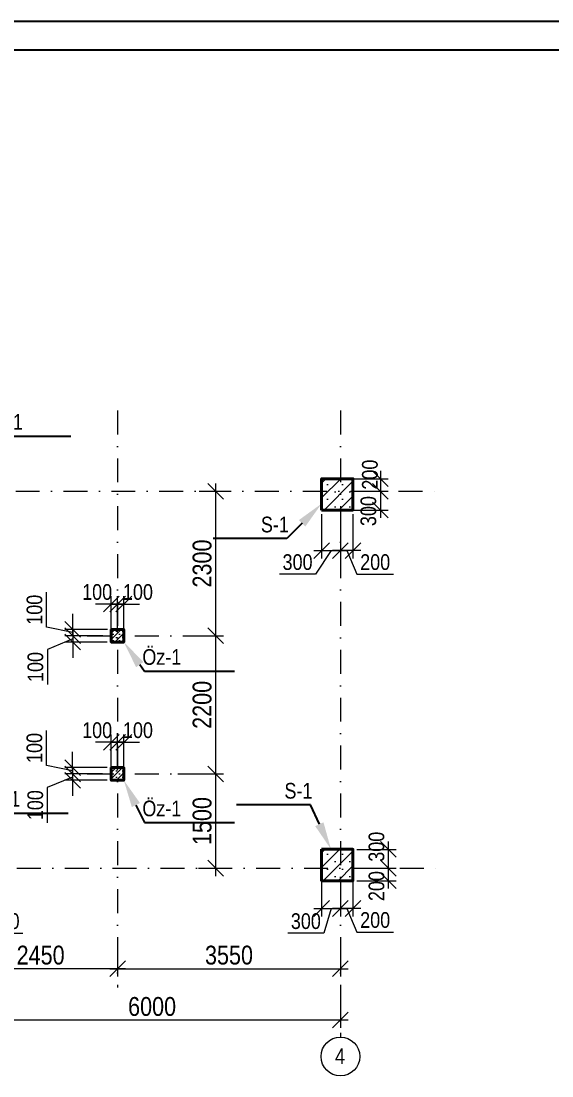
# Model space of a CAD drawing. Header units: millimetres. Extents: x -149347 to 251215, y -2929184 to -2541447.
# Drawn here: x -12898 to -4444, y -2598363 to -2581570 of the extents above; entities that cross this region are included whole.
import ezdxf
from ezdxf import colors
from ezdxf.entities.mleader import LeaderData, LeaderLine
from ezdxf.math import Vec2, Vec3

# ---------------------------------------------------------------- set-up
doc = ezdxf.new("R2010")
doc.units = ezdxf.units.MM
doc.linetypes.add('DASHDOTX2', pattern=[50.8, 25.4, -12.7, 0, -12.7])
doc.layers.add('Калонлар', color=2, linetype='Continuous', lineweight=40)
doc.layers.add('стены', color=33, linetype='Continuous', lineweight=40)
doc.styles.add('style1', font='A3TI(LA).TTF', dxfattribs={"height": 400})
doc.styles.add('style6', font='ARIALN.TTF', dxfattribs={"height": 300})
doc.dimstyles.new('DIM_100', dxfattribs={"dimscale": 100, "dimtxt": 250, "dimasz": 2.5, "dimexe": 1.25, "dimexo": 0.625, "dimtad": 1, "dimdec": 0, "dimtxsty": 'style1', "dimblk": 'OBLIQUE', "dimcen": 2.5, "dimdle": 1.25, "dimclrd": 251, "dimclre": 251, "dimaunit": 1, "dimadec": 3, "dimazin": 0, "dimtfac": 1, "dimtdec": 0, "dimtmove": 1, "dimatfit": 3, "dimfxl": 1.25, "dimlwd": 5, "dimlwe": 5, "dimarcsym": 0})
pattern_1 = [(45, (-628963.854, 2154.675), (-50.5139407, 50.5139407), []), (45, (-628913.34, 2154.675), (-50.5139407, 50.5139407), [0, -71.4375])]

# ---------------------------------------------------------------- blocks, each defined once
blk = doc.blocks.new('mekteb')
at = {"color": 0, "lineweight": 25}
blk.add_line((99643, -1821466), (139843, -1821466), dxfattribs=at)
at = {"color": 0, "lineweight": 25, "ltscale": 15}
blk.add_line((139343, -1821966), (101643, -1821966), dxfattribs=at)
blk = doc.blocks.new('_Oblique')
at = {"color": 0, "linetype": 'ByBlock', "lineweight": -2}
blk.add_line((-0.5, -0.5), (0.5, 0.5), dxfattribs=at)
blk = doc.blocks.new('*D295')
at = {"color": 251, "lineweight": 5, "ltscale": 50, "transparency": 16777216}
for p, q in [((-13812, -2597008), (-13812, -2597600)), ((-7812, -2596927), (-7812, -2597600))]:
    blk.add_line(p, q, dxfattribs=at)
at = {"color": 251, "linetype": 'ByBlock', "lineweight": 5, "ltscale": 50, "transparency": 16777216}
blk.add_line((-7687, -2597475), (-13937, -2597475), dxfattribs=at)
at = {"layer": 'Defpoints', "color": 0, "lineweight": 15, "ltscale": 50, "transparency": 16777216}
for p in [(-13812, -2596946), (-7812, -2596865), (-13812, -2597475)]:
    blk.add_point(p, dxfattribs=at)
at = {"color": 251, "lineweight": 5, "ltscale": 50, "transparency": 16777216, "xscale": 250, "yscale": 250, "zscale": 250, "rotation": 180}
blk.add_blockref('_Oblique', (-13812, -2597475), dxfattribs=at)
at = {"color": 251, "lineweight": 5, "ltscale": 50, "transparency": 16777216, "xscale": 250, "yscale": 250, "zscale": 250}
blk.add_blockref('_Oblique', (-7812, -2597475), dxfattribs=at)
at = {"color": 0, "lineweight": 15, "ltscale": 50, "transparency": 16777216, "insert": (-10812, -2597260), "char_height": 300, "attachment_point": 5, "style": 'style6'}
blk.add_mtext('6000', dxfattribs=at)
blk = doc.blocks.new('*D296')
at = {"color": 251, "linetype": 'ByBlock', "lineweight": 5, "ltscale": 50, "transparency": 16777216}
blk.add_line((-7047, -2595381), (-7047, -2594931), dxfattribs=at)
at = {"color": 251, "lineweight": 5, "ltscale": 50, "transparency": 16777216}
for p, q in [((-7401, -2595056), (-6922, -2595056)), ((-7550, -2595256), (-6922, -2595256))]:
    blk.add_line(p, q, dxfattribs=at)
at = {"layer": 'Defpoints', "color": 0, "lineweight": 15, "ltscale": 50, "transparency": 16777216}
for p in [(-7464, -2595056), (-7047, -2595056), (-7612, -2595256)]:
    blk.add_point(p, dxfattribs=at)
at = {"color": 251, "lineweight": 5, "ltscale": 50, "transparency": 16777216, "xscale": 250, "yscale": 250, "zscale": 250}
for p, rotation in [((-7047, -2595056), 90), ((-7047, -2595256), 270)]:
    blk.add_blockref('_Oblique', p, dxfattribs=dict(at, rotation=rotation))
at = {"color": 0, "lineweight": 15, "ltscale": 50, "transparency": 16777216, "insert": (-7237, -2595341), "char_height": 300, "attachment_point": 5, "rotation": 90, "style": 'style6'}
blk.add_mtext('{\\H0.83333x;200}', dxfattribs=at)
blk = doc.blocks.new('*D297')
at = {"color": 251, "linetype": 'ByBlock', "lineweight": 5, "ltscale": 50, "transparency": 16777216}
blk.add_line((-7047, -2595181), (-7047, -2594632), dxfattribs=at)
at = {"color": 251, "lineweight": 5, "ltscale": 50, "transparency": 16777216}
for p, q in [((-7550, -2594757), (-6922, -2594757)), ((-7486, -2595056), (-6922, -2595056))]:
    blk.add_line(p, q, dxfattribs=at)
at = {"layer": 'Defpoints', "color": 0, "lineweight": 15, "ltscale": 50, "transparency": 16777216}
for p in [(-7612, -2594757), (-7047, -2594757), (-7549, -2595056)]:
    blk.add_point(p, dxfattribs=at)
at = {"color": 251, "lineweight": 5, "ltscale": 50, "transparency": 16777216, "xscale": 250, "yscale": 250, "zscale": 250}
for p, rotation in [((-7047, -2594757), 90), ((-7047, -2595056), 270)]:
    blk.add_blockref('_Oblique', p, dxfattribs=dict(at, rotation=rotation))
at = {"color": 0, "lineweight": 15, "ltscale": 50, "transparency": 16777216, "insert": (-7237, -2594715), "char_height": 300, "attachment_point": 5, "rotation": 90, "style": 'style6'}
blk.add_mtext('{\\H0.83333x;300}', dxfattribs=at)
blk = doc.blocks.new('*D300')
at = {"color": 251, "linetype": 'ByBlock', "lineweight": 5, "ltscale": 50, "transparency": 16777216}
blk.add_line((-7176, -2588731), (-7176, -2589181), dxfattribs=at)
at = {"color": 251, "lineweight": 5, "ltscale": 50, "transparency": 16777216}
for p, q in [((-7730, -2588856), (-7051, -2588856)), ((-7654, -2589056), (-7051, -2589056))]:
    blk.add_line(p, q, dxfattribs=at)
at = {"layer": 'Defpoints', "color": 0, "lineweight": 15, "ltscale": 50, "transparency": 16777216}
for p in [(-7792, -2588856), (-7717, -2589056), (-7176, -2589056)]:
    blk.add_point(p, dxfattribs=at)
at = {"color": 251, "lineweight": 5, "ltscale": 50, "transparency": 16777216, "xscale": 250, "yscale": 250, "zscale": 250}
for p, rotation in [((-7176, -2588856), 90), ((-7176, -2589056), 270)]:
    blk.add_blockref('_Oblique', p, dxfattribs=dict(at, rotation=rotation))
at = {"color": 0, "lineweight": 15, "ltscale": 50, "transparency": 16777216, "insert": (-7342, -2588791), "char_height": 300, "attachment_point": 5, "rotation": 90, "style": 'style6'}
blk.add_mtext('{\\H0.83333x;200}', dxfattribs=at)
blk = doc.blocks.new('*D301')
at = {"color": 251, "linetype": 'ByBlock', "lineweight": 5, "ltscale": 50, "transparency": 16777216}
blk.add_line((-7176, -2588931), (-7176, -2589480), dxfattribs=at)
at = {"color": 251, "lineweight": 5, "ltscale": 50, "transparency": 16777216}
for p, q in [((-7652, -2589056), (-7051, -2589056)), ((-7680, -2589355), (-7051, -2589355))]:
    blk.add_line(p, q, dxfattribs=at)
at = {"layer": 'Defpoints', "color": 0, "lineweight": 15, "ltscale": 50, "transparency": 16777216}
for p in [(-7714, -2589056), (-7742, -2589355), (-7176, -2589355)]:
    blk.add_point(p, dxfattribs=at)
at = {"color": 251, "lineweight": 5, "ltscale": 50, "transparency": 16777216, "xscale": 250, "yscale": 250, "zscale": 250}
for p, rotation in [((-7176, -2589056), 90), ((-7176, -2589355), 270)]:
    blk.add_blockref('_Oblique', p, dxfattribs=dict(at, rotation=rotation))
at = {"color": 0, "lineweight": 15, "ltscale": 50, "transparency": 16777216, "insert": (-7366, -2589371), "char_height": 300, "attachment_point": 5, "rotation": 90, "style": 'style6'}
blk.add_mtext('{\\H0.83333x;300}', dxfattribs=at)
blk = doc.blocks.new('*D302')
at = {"color": 251, "lineweight": 5, "ltscale": 50, "transparency": 16777216}
for p, q in [((-7612, -2589418), (-7612, -2590125)), ((-7812, -2589554), (-7812, -2590125))]:
    blk.add_line(p, q, dxfattribs=at)
at = {"color": 251, "linetype": 'ByBlock', "lineweight": 5, "ltscale": 50, "transparency": 16777216}
for p, q in [((-7487, -2590000), (-7937, -2590000)), ((-7712, -2590000), (-7550, -2590375)), ((-7550, -2590375), (-6969, -2590375))]:
    blk.add_line(p, q, dxfattribs=at)
at = {"layer": 'Defpoints', "color": 0, "lineweight": 15, "ltscale": 50, "transparency": 16777216}
for p in [(-7612, -2589355), (-7812, -2589492), (-7812, -2590000)]:
    blk.add_point(p, dxfattribs=at)
at = {"color": 251, "lineweight": 5, "ltscale": 50, "transparency": 16777216, "xscale": 250, "yscale": 250, "zscale": 250, "rotation": 180}
blk.add_blockref('_Oblique', (-7812, -2590000), dxfattribs=at)
at = {"color": 251, "lineweight": 5, "ltscale": 50, "transparency": 16777216, "xscale": 250, "yscale": 250, "zscale": 250}
blk.add_blockref('_Oblique', (-7612, -2590000), dxfattribs=at)
at = {"color": 0, "lineweight": 15, "ltscale": 50, "transparency": 16777216, "insert": (-7259, -2590185), "char_height": 300, "attachment_point": 5, "style": 'style6'}
blk.add_mtext('{\\H0.83333x;200}', dxfattribs=at)
blk = doc.blocks.new('*D304')
at = {"color": 251, "lineweight": 5, "ltscale": 50, "transparency": 16777216}
for p, q in [((-8112, -2589418), (-8112, -2590125)), ((-7812, -2589554), (-7812, -2590125))]:
    blk.add_line(p, q, dxfattribs=at)
at = {"color": 251, "linetype": 'ByBlock', "lineweight": 5, "ltscale": 50, "transparency": 16777216}
for p, q in [((-8237, -2590000), (-7687, -2590000)), ((-7962, -2590000), (-8207, -2590375)), ((-8207, -2590375), (-8784, -2590375))]:
    blk.add_line(p, q, dxfattribs=at)
at = {"layer": 'Defpoints', "color": 0, "lineweight": 15, "ltscale": 50, "transparency": 16777216}
for p in [(-8112, -2589355), (-7812, -2589492), (-7812, -2590000)]:
    blk.add_point(p, dxfattribs=at)
at = {"color": 251, "lineweight": 5, "ltscale": 50, "transparency": 16777216, "xscale": 250, "yscale": 250, "zscale": 250, "rotation": 180}
blk.add_blockref('_Oblique', (-8112, -2590000), dxfattribs=at)
at = {"color": 251, "lineweight": 5, "ltscale": 50, "transparency": 16777216, "xscale": 250, "yscale": 250, "zscale": 250}
blk.add_blockref('_Oblique', (-7812, -2590000), dxfattribs=at)
at = {"color": 0, "lineweight": 15, "ltscale": 50, "transparency": 16777216, "insert": (-8495, -2590185), "char_height": 300, "attachment_point": 5, "style": 'style6'}
blk.add_mtext('{\\H0.83333x;300}', dxfattribs=at)
blk = doc.blocks.new('*D309')
at = {"color": 251, "lineweight": 5, "ltscale": 50, "transparency": 16777216}
for p, q in [((-7612, -2595116), (-7612, -2595823)), ((-7812, -2595252), (-7812, -2595823))]:
    blk.add_line(p, q, dxfattribs=at)
at = {"color": 251, "linetype": 'ByBlock', "lineweight": 5, "ltscale": 50, "transparency": 16777216}
for p, q in [((-7487, -2595698), (-7937, -2595698)), ((-7712, -2595698), (-7550, -2596073)), ((-7550, -2596073), (-6969, -2596073))]:
    blk.add_line(p, q, dxfattribs=at)
at = {"layer": 'Defpoints', "color": 0, "lineweight": 15, "ltscale": 50, "transparency": 16777216}
for p in [(-7612, -2595053), (-7812, -2595190), (-7812, -2595698)]:
    blk.add_point(p, dxfattribs=at)
at = {"color": 251, "lineweight": 5, "ltscale": 50, "transparency": 16777216, "xscale": 250, "yscale": 250, "zscale": 250, "rotation": 180}
blk.add_blockref('_Oblique', (-7812, -2595698), dxfattribs=at)
at = {"color": 251, "lineweight": 5, "ltscale": 50, "transparency": 16777216, "xscale": 250, "yscale": 250, "zscale": 250}
blk.add_blockref('_Oblique', (-7612, -2595698), dxfattribs=at)
at = {"color": 0, "lineweight": 15, "ltscale": 50, "transparency": 16777216, "insert": (-7259, -2595883), "char_height": 300, "attachment_point": 5, "style": 'style6'}
blk.add_mtext('{\\H0.83333x;200}', dxfattribs=at)
blk = doc.blocks.new('*D310')
at = {"color": 251, "lineweight": 5, "ltscale": 50, "transparency": 16777216}
for p, q in [((-8112, -2595116), (-8112, -2595823)), ((-7812, -2595252), (-7812, -2595823))]:
    blk.add_line(p, q, dxfattribs=at)
at = {"color": 251, "linetype": 'ByBlock', "lineweight": 5, "ltscale": 50, "transparency": 16777216}
for p, q in [((-8237, -2595698), (-7687, -2595698)), ((-7962, -2595698), (-8075, -2596092)), ((-8075, -2596092), (-8652, -2596092))]:
    blk.add_line(p, q, dxfattribs=at)
at = {"layer": 'Defpoints', "color": 0, "lineweight": 15, "ltscale": 50, "transparency": 16777216}
for p in [(-8112, -2595053), (-7812, -2595190), (-7812, -2595698)]:
    blk.add_point(p, dxfattribs=at)
at = {"color": 251, "lineweight": 5, "ltscale": 50, "transparency": 16777216, "xscale": 250, "yscale": 250, "zscale": 250, "rotation": 180}
blk.add_blockref('_Oblique', (-8112, -2595698), dxfattribs=at)
at = {"color": 251, "lineweight": 5, "ltscale": 50, "transparency": 16777216, "xscale": 250, "yscale": 250, "zscale": 250}
blk.add_blockref('_Oblique', (-7812, -2595698), dxfattribs=at)
at = {"color": 0, "lineweight": 15, "ltscale": 50, "transparency": 16777216, "insert": (-8363, -2595901), "char_height": 300, "attachment_point": 5, "style": 'style6'}
blk.add_mtext('{\\H0.83333x;300}', dxfattribs=at)
blk = doc.blocks.new('*D311')
at = {"color": 251, "lineweight": 5, "ltscale": 50, "transparency": 16777216}
for p, q in [((-13512, -2595096), (-13512, -2595803)), ((-13812, -2595441), (-13812, -2595803))]:
    blk.add_line(p, q, dxfattribs=at)
at = {"color": 251, "linetype": 'ByBlock', "lineweight": 5, "ltscale": 50, "transparency": 16777216}
for p, q in [((-13387, -2595678), (-13937, -2595678)), ((-13662, -2595678), (-13450, -2596092)), ((-13450, -2596092), (-12872, -2596092))]:
    blk.add_line(p, q, dxfattribs=at)
at = {"layer": 'Defpoints', "color": 0, "lineweight": 15, "ltscale": 50, "transparency": 16777216}
for p in [(-13512, -2595033), (-13812, -2595378), (-13812, -2595678)]:
    blk.add_point(p, dxfattribs=at)
at = {"color": 251, "lineweight": 5, "ltscale": 50, "transparency": 16777216, "xscale": 250, "yscale": 250, "zscale": 250, "rotation": 180}
blk.add_blockref('_Oblique', (-13812, -2595678), dxfattribs=at)
at = {"color": 251, "lineweight": 5, "ltscale": 50, "transparency": 16777216, "xscale": 250, "yscale": 250, "zscale": 250}
blk.add_blockref('_Oblique', (-13512, -2595678), dxfattribs=at)
at = {"color": 0, "lineweight": 15, "ltscale": 50, "transparency": 16777216, "insert": (-13161, -2595901), "char_height": 300, "attachment_point": 5, "style": 'style6'}
blk.add_mtext('{\\H0.83333x;300}', dxfattribs=at)
blk = doc.blocks.new('*D279')
at = {"color": 251, "linetype": 'ByBlock', "lineweight": 5, "ltscale": 50, "transparency": 16777216}
blk.add_line((-9798, -2593681), (-9798, -2591231), dxfattribs=at)
at = {"color": 251, "lineweight": 5, "ltscale": 50, "transparency": 16777216}
for p, q in [((-10060, -2591356), (-9673, -2591356)), ((-10400, -2593556), (-9673, -2593556))]:
    blk.add_line(p, q, dxfattribs=at)
at = {"layer": 'Defpoints', "color": 0, "lineweight": 15, "ltscale": 50, "transparency": 16777216}
for p in [(-10123, -2591356), (-9798, -2591356), (-10463, -2593556)]:
    blk.add_point(p, dxfattribs=at)
at = {"color": 251, "lineweight": 5, "ltscale": 50, "transparency": 16777216, "xscale": 250, "yscale": 250, "zscale": 250}
for p, rotation in [((-9798, -2591356), 90), ((-9798, -2593556), 270)]:
    blk.add_blockref('_Oblique', p, dxfattribs=dict(at, rotation=rotation))
at = {"color": 0, "lineweight": 15, "ltscale": 50, "transparency": 16777216, "insert": (-10014, -2592456), "char_height": 300, "attachment_point": 5, "rotation": 90, "style": 'style6'}
blk.add_mtext('2200', dxfattribs=at)
blk = doc.blocks.new('*D280')
at = {"color": 251, "linetype": 'ByBlock', "lineweight": 5, "ltscale": 50, "transparency": 16777216}
blk.add_line((-9798, -2595181), (-9798, -2593431), dxfattribs=at)
at = {"color": 251, "lineweight": 5, "ltscale": 50, "transparency": 16777216}
for p, q in [((-10060, -2593556), (-9673, -2593556)), ((-10070, -2595056), (-9673, -2595056))]:
    blk.add_line(p, q, dxfattribs=at)
at = {"layer": 'Defpoints', "color": 0, "lineweight": 15, "ltscale": 50, "transparency": 16777216}
for p in [(-10123, -2593556), (-9798, -2593556), (-10133, -2595056)]:
    blk.add_point(p, dxfattribs=at)
at = {"color": 251, "lineweight": 5, "ltscale": 50, "transparency": 16777216, "xscale": 250, "yscale": 250, "zscale": 250}
for p, rotation in [((-9798, -2593556), 90), ((-9798, -2595056), 270)]:
    blk.add_blockref('_Oblique', p, dxfattribs=dict(at, rotation=rotation))
at = {"color": 0, "lineweight": 15, "ltscale": 50, "transparency": 16777216, "insert": (-10014, -2594306), "char_height": 300, "attachment_point": 5, "rotation": 90, "style": 'style6'}
blk.add_mtext('1500', dxfattribs=at)
blk = doc.blocks.new('*D281')
at = {"color": 251, "linetype": 'ByBlock', "lineweight": 5, "ltscale": 50, "transparency": 16777216}
blk.add_line((-9798, -2591481), (-9798, -2588931), dxfattribs=at)
at = {"color": 251, "lineweight": 5, "ltscale": 50, "transparency": 16777216}
for p, q in [((-10060, -2589056), (-9673, -2589056)), ((-10070, -2591356), (-9673, -2591356))]:
    blk.add_line(p, q, dxfattribs=at)
at = {"layer": 'Defpoints', "color": 0, "lineweight": 15, "ltscale": 50, "transparency": 16777216}
for p in [(-10123, -2589056), (-9798, -2589056), (-10133, -2591356)]:
    blk.add_point(p, dxfattribs=at)
at = {"color": 251, "lineweight": 5, "ltscale": 50, "transparency": 16777216, "xscale": 250, "yscale": 250, "zscale": 250}
for p, rotation in [((-9798, -2589056), 90), ((-9798, -2591356), 270)]:
    blk.add_blockref('_Oblique', p, dxfattribs=dict(at, rotation=rotation))
at = {"color": 0, "lineweight": 15, "ltscale": 50, "transparency": 16777216, "insert": (-10014, -2590206), "char_height": 300, "attachment_point": 5, "rotation": 90, "style": 'style6'}
blk.add_mtext('2300', dxfattribs=at)
blk = doc.blocks.new('*D282')
at = {"color": 251, "lineweight": 5, "ltscale": 50, "transparency": 16777216}
for p, q in [((-11362, -2596262), (-11362, -2596783)), ((-13812, -2596407), (-13812, -2596783))]:
    blk.add_line(p, q, dxfattribs=at)
at = {"color": 251, "linetype": 'ByBlock', "lineweight": 5, "ltscale": 50, "transparency": 16777216}
blk.add_line((-11237, -2596658), (-13937, -2596658), dxfattribs=at)
at = {"layer": 'Defpoints', "color": 0, "lineweight": 15, "ltscale": 50, "transparency": 16777216}
for p in [(-13812, -2596345), (-11362, -2596200), (-13812, -2596658)]:
    blk.add_point(p, dxfattribs=at)
at = {"color": 251, "lineweight": 5, "ltscale": 50, "transparency": 16777216, "xscale": 250, "yscale": 250, "zscale": 250, "rotation": 180}
blk.add_blockref('_Oblique', (-13812, -2596658), dxfattribs=at)
at = {"color": 251, "lineweight": 5, "ltscale": 50, "transparency": 16777216, "xscale": 250, "yscale": 250, "zscale": 250}
blk.add_blockref('_Oblique', (-11362, -2596658), dxfattribs=at)
at = {"color": 0, "lineweight": 15, "ltscale": 50, "transparency": 16777216, "insert": (-12587, -2596442), "char_height": 300, "attachment_point": 5, "style": 'style6'}
blk.add_mtext('2450', dxfattribs=at)
blk = doc.blocks.new('*D283')
at = {"color": 251, "lineweight": 5, "ltscale": 50, "transparency": 16777216}
for p, q in [((-11362, -2596262), (-11362, -2596783)), ((-7812, -2596495), (-7812, -2596783))]:
    blk.add_line(p, q, dxfattribs=at)
at = {"color": 251, "linetype": 'ByBlock', "lineweight": 5, "ltscale": 50, "transparency": 16777216}
blk.add_line((-11487, -2596658), (-7687, -2596658), dxfattribs=at)
at = {"layer": 'Defpoints', "color": 0, "lineweight": 15, "ltscale": 50, "transparency": 16777216}
for p in [(-11362, -2596200), (-7812, -2596432), (-7812, -2596658)]:
    blk.add_point(p, dxfattribs=at)
at = {"color": 251, "lineweight": 5, "ltscale": 50, "transparency": 16777216, "xscale": 250, "yscale": 250, "zscale": 250, "rotation": 180}
blk.add_blockref('_Oblique', (-11362, -2596658), dxfattribs=at)
at = {"color": 251, "lineweight": 5, "ltscale": 50, "transparency": 16777216, "xscale": 250, "yscale": 250, "zscale": 250}
blk.add_blockref('_Oblique', (-7812, -2596658), dxfattribs=at)
at = {"color": 0, "lineweight": 15, "ltscale": 50, "transparency": 16777216, "insert": (-9587, -2596442), "char_height": 300, "attachment_point": 5, "style": 'style6'}
blk.add_mtext('3550', dxfattribs=at)
blk = doc.blocks.new('*D275')
at = {"color": 251, "linetype": 'ByBlock', "lineweight": 5, "ltscale": 50, "transparency": 16777216}
for p, q in [((-12493, -2591221), (-12493, -2590663)), ((-12076, -2591256), (-12076, -2591006)), ((-12076, -2591306), (-12493, -2591221)), ((-12076, -2591256), (-12076, -2591356)), ((-12076, -2591256), (-12076, -2591356)), ((-12076, -2591356), (-12076, -2591606))]:
    blk.add_line(p, q, dxfattribs=at)
at = {"color": 251, "lineweight": 5, "ltscale": 50, "transparency": 16777216}
for p, q in [((-11523, -2591256), (-12201, -2591256)), ((-11598, -2591356), (-12201, -2591356))]:
    blk.add_line(p, q, dxfattribs=at)
at = {"layer": 'Defpoints', "color": 0, "lineweight": 15, "ltscale": 50, "transparency": 16777216}
for p in [(-11460, -2591256), (-12076, -2591356), (-11535, -2591356)]:
    blk.add_point(p, dxfattribs=at)
at = {"color": 251, "lineweight": 5, "ltscale": 50, "transparency": 16777216, "xscale": 250, "yscale": 250, "zscale": 250}
for p, rotation in [((-12076, -2591256), 270), ((-12076, -2591356), 90)]:
    blk.add_blockref('_Oblique', p, dxfattribs=dict(at, rotation=rotation))
at = {"color": 0, "lineweight": 15, "ltscale": 50, "transparency": 16777216, "insert": (-12684, -2590942), "char_height": 300, "attachment_point": 5, "rotation": 90, "style": 'style6'}
blk.add_mtext('{\\H0.83333x;100}', dxfattribs=at)
blk = doc.blocks.new('*D276')
at = {"color": 251, "linetype": 'ByBlock', "lineweight": 5, "ltscale": 50, "transparency": 16777216}
for p, q in [((-12076, -2591356), (-12076, -2591106)), ((-12076, -2591406), (-12479, -2591574)), ((-12076, -2591356), (-12076, -2591456)), ((-12076, -2591356), (-12076, -2591456)), ((-12076, -2591456), (-12076, -2591706)), ((-12479, -2591574), (-12479, -2592132))]:
    blk.add_line(p, q, dxfattribs=at)
at = {"color": 251, "lineweight": 5, "ltscale": 50, "transparency": 16777216}
for p, q in [((-11601, -2591356), (-12201, -2591356)), ((-11525, -2591456), (-12201, -2591456))]:
    blk.add_line(p, q, dxfattribs=at)
at = {"layer": 'Defpoints', "color": 0, "lineweight": 15, "ltscale": 50, "transparency": 16777216}
for p in [(-12076, -2591456), (-11538, -2591356), (-11462, -2591456)]:
    blk.add_point(p, dxfattribs=at)
at = {"color": 251, "lineweight": 5, "ltscale": 50, "transparency": 16777216, "xscale": 250, "yscale": 250, "zscale": 250}
for p, rotation in [((-12076, -2591356), 270), ((-12076, -2591456), 90)]:
    blk.add_blockref('_Oblique', p, dxfattribs=dict(at, rotation=rotation))
at = {"color": 0, "lineweight": 15, "ltscale": 50, "transparency": 16777216, "insert": (-12669, -2591853), "char_height": 300, "attachment_point": 5, "rotation": 90, "style": 'style6'}
blk.add_mtext('{\\H0.83333x;100}', dxfattribs=at)
blk = doc.blocks.new('*D277')
at = {"color": 251, "lineweight": 5, "ltscale": 50, "transparency": 16777216}
for p, q in [((-11462, -2591343), (-11462, -2590726)), ((-11362, -2591297), (-11362, -2590726))]:
    blk.add_line(p, q, dxfattribs=at)
at = {"color": 251, "linetype": 'ByBlock', "lineweight": 5, "ltscale": 50, "transparency": 16777216}
for p, q in [((-11462, -2590851), (-11712, -2590851)), ((-11462, -2590851), (-11362, -2590851)), ((-11362, -2590851), (-11112, -2590851))]:
    blk.add_line(p, q, dxfattribs=at)
at = {"layer": 'Defpoints', "color": 0, "lineweight": 15, "ltscale": 50, "transparency": 16777216}
for p in [(-11362, -2590851), (-11462, -2591406), (-11362, -2591359)]:
    blk.add_point(p, dxfattribs=at)
at = {"color": 251, "lineweight": 5, "ltscale": 50, "transparency": 16777216, "xscale": 250, "yscale": 250, "zscale": 250}
blk.add_blockref('_Oblique', (-11462, -2590851), dxfattribs=at)
at = {"color": 251, "lineweight": 5, "ltscale": 50, "transparency": 16777216, "xscale": 250, "yscale": 250, "zscale": 250, "rotation": 180}
blk.add_blockref('_Oblique', (-11362, -2590851), dxfattribs=at)
at = {"color": 0, "lineweight": 15, "ltscale": 50, "transparency": 16777216, "insert": (-11687, -2590661), "char_height": 300, "attachment_point": 5, "style": 'style6'}
blk.add_mtext('{\\H0.83333x;100}', dxfattribs=at)
blk = doc.blocks.new('*D278')
at = {"color": 251, "lineweight": 5, "ltscale": 50, "transparency": 16777216}
for p, q in [((-11362, -2591297), (-11362, -2590726)), ((-11262, -2591393), (-11262, -2590726))]:
    blk.add_line(p, q, dxfattribs=at)
at = {"color": 251, "linetype": 'ByBlock', "lineweight": 5, "ltscale": 50, "transparency": 16777216}
for p, q in [((-11362, -2590851), (-11612, -2590851)), ((-11262, -2590851), (-11362, -2590851)), ((-11262, -2590851), (-11012, -2590851))]:
    blk.add_line(p, q, dxfattribs=at)
at = {"layer": 'Defpoints', "color": 0, "lineweight": 15, "ltscale": 50, "transparency": 16777216}
for p in [(-11362, -2590851), (-11362, -2591359), (-11262, -2591456)]:
    blk.add_point(p, dxfattribs=at)
at = {"color": 251, "lineweight": 5, "ltscale": 50, "transparency": 16777216, "xscale": 250, "yscale": 250, "zscale": 250}
blk.add_blockref('_Oblique', (-11362, -2590851), dxfattribs=at)
at = {"color": 251, "lineweight": 5, "ltscale": 50, "transparency": 16777216, "xscale": 250, "yscale": 250, "zscale": 250, "rotation": 180}
blk.add_blockref('_Oblique', (-11262, -2590851), dxfattribs=at)
at = {"color": 0, "lineweight": 15, "ltscale": 50, "transparency": 16777216, "insert": (-11037, -2590661), "char_height": 300, "attachment_point": 5, "style": 'style6'}
blk.add_mtext('{\\H0.83333x;100}', dxfattribs=at)
blk = doc.blocks.new('*D271')
at = {"color": 251, "linetype": 'ByBlock', "lineweight": 5, "ltscale": 50, "transparency": 16777216}
for p, q in [((-12495, -2593421), (-12495, -2592863)), ((-12078, -2593456), (-12078, -2593206)), ((-12078, -2593506), (-12495, -2593421)), ((-12078, -2593456), (-12078, -2593556)), ((-12078, -2593456), (-12078, -2593556)), ((-12078, -2593556), (-12078, -2593806))]:
    blk.add_line(p, q, dxfattribs=at)
at = {"color": 251, "lineweight": 5, "ltscale": 50, "transparency": 16777216}
for p, q in [((-11525, -2593456), (-12203, -2593456)), ((-11600, -2593556), (-12203, -2593556))]:
    blk.add_line(p, q, dxfattribs=at)
at = {"layer": 'Defpoints', "color": 0, "lineweight": 15, "ltscale": 50, "transparency": 16777216}
for p in [(-11462, -2593456), (-12078, -2593556), (-11537, -2593556)]:
    blk.add_point(p, dxfattribs=at)
at = {"color": 251, "lineweight": 5, "ltscale": 50, "transparency": 16777216, "xscale": 250, "yscale": 250, "zscale": 250}
for p, rotation in [((-12078, -2593456), 270), ((-12078, -2593556), 90)]:
    blk.add_blockref('_Oblique', p, dxfattribs=dict(at, rotation=rotation))
at = {"color": 0, "lineweight": 15, "ltscale": 50, "transparency": 16777216, "insert": (-12685, -2593142), "char_height": 300, "attachment_point": 5, "rotation": 90, "style": 'style6'}
blk.add_mtext('{\\H0.83333x;100}', dxfattribs=at)
blk = doc.blocks.new('*D272')
at = {"color": 251, "linetype": 'ByBlock', "lineweight": 5, "ltscale": 50, "transparency": 16777216}
for p, q in [((-12078, -2593556), (-12078, -2593306)), ((-12078, -2593606), (-12481, -2593774)), ((-12078, -2593556), (-12078, -2593656)), ((-12078, -2593556), (-12078, -2593656)), ((-12078, -2593656), (-12078, -2593906)), ((-12481, -2593774), (-12481, -2594332))]:
    blk.add_line(p, q, dxfattribs=at)
at = {"color": 251, "lineweight": 5, "ltscale": 50, "transparency": 16777216}
for p, q in [((-11602, -2593556), (-12203, -2593556)), ((-11526, -2593656), (-12203, -2593656))]:
    blk.add_line(p, q, dxfattribs=at)
at = {"layer": 'Defpoints', "color": 0, "lineweight": 15, "ltscale": 50, "transparency": 16777216}
for p in [(-12078, -2593656), (-11540, -2593556), (-11464, -2593656)]:
    blk.add_point(p, dxfattribs=at)
at = {"color": 251, "lineweight": 5, "ltscale": 50, "transparency": 16777216, "xscale": 250, "yscale": 250, "zscale": 250}
for p, rotation in [((-12078, -2593556), 270), ((-12078, -2593656), 90)]:
    blk.add_blockref('_Oblique', p, dxfattribs=dict(at, rotation=rotation))
at = {"color": 0, "lineweight": 15, "ltscale": 50, "transparency": 16777216, "insert": (-12671, -2594053), "char_height": 300, "attachment_point": 5, "rotation": 90, "style": 'style6'}
blk.add_mtext('{\\H0.83333x;100}', dxfattribs=at)
blk = doc.blocks.new('*D273')
at = {"color": 251, "lineweight": 5, "ltscale": 50, "transparency": 16777216}
for p, q in [((-11462, -2593543), (-11462, -2592926)), ((-11362, -2593497), (-11362, -2592926))]:
    blk.add_line(p, q, dxfattribs=at)
at = {"color": 251, "linetype": 'ByBlock', "lineweight": 5, "ltscale": 50, "transparency": 16777216}
for p, q in [((-11462, -2593051), (-11712, -2593051)), ((-11462, -2593051), (-11362, -2593051)), ((-11362, -2593051), (-11112, -2593051))]:
    blk.add_line(p, q, dxfattribs=at)
at = {"layer": 'Defpoints', "color": 0, "lineweight": 15, "ltscale": 50, "transparency": 16777216}
for p in [(-11362, -2593051), (-11462, -2593606), (-11362, -2593559)]:
    blk.add_point(p, dxfattribs=at)
at = {"color": 251, "lineweight": 5, "ltscale": 50, "transparency": 16777216, "xscale": 250, "yscale": 250, "zscale": 250}
blk.add_blockref('_Oblique', (-11462, -2593051), dxfattribs=at)
at = {"color": 251, "lineweight": 5, "ltscale": 50, "transparency": 16777216, "xscale": 250, "yscale": 250, "zscale": 250, "rotation": 180}
blk.add_blockref('_Oblique', (-11362, -2593051), dxfattribs=at)
at = {"color": 0, "lineweight": 15, "ltscale": 50, "transparency": 16777216, "insert": (-11687, -2592861), "char_height": 300, "attachment_point": 5, "style": 'style6'}
blk.add_mtext('{\\H0.83333x;100}', dxfattribs=at)
blk = doc.blocks.new('*D274')
at = {"color": 251, "lineweight": 5, "ltscale": 50, "transparency": 16777216}
for p, q in [((-11362, -2593497), (-11362, -2592926)), ((-11262, -2593593), (-11262, -2592926))]:
    blk.add_line(p, q, dxfattribs=at)
at = {"color": 251, "linetype": 'ByBlock', "lineweight": 5, "ltscale": 50, "transparency": 16777216}
for p, q in [((-11362, -2593051), (-11612, -2593051)), ((-11262, -2593051), (-11362, -2593051)), ((-11262, -2593051), (-11012, -2593051))]:
    blk.add_line(p, q, dxfattribs=at)
at = {"layer": 'Defpoints', "color": 0, "lineweight": 15, "ltscale": 50, "transparency": 16777216}
for p in [(-11362, -2593051), (-11362, -2593559), (-11262, -2593656)]:
    blk.add_point(p, dxfattribs=at)
at = {"color": 251, "lineweight": 5, "ltscale": 50, "transparency": 16777216, "xscale": 250, "yscale": 250, "zscale": 250}
blk.add_blockref('_Oblique', (-11362, -2593051), dxfattribs=at)
at = {"color": 251, "lineweight": 5, "ltscale": 50, "transparency": 16777216, "xscale": 250, "yscale": 250, "zscale": 250, "rotation": 180}
blk.add_blockref('_Oblique', (-11262, -2593051), dxfattribs=at)
at = {"color": 0, "lineweight": 15, "ltscale": 50, "transparency": 16777216, "insert": (-11037, -2592861), "char_height": 300, "attachment_point": 5, "style": 'style6'}
blk.add_mtext('{\\H0.83333x;100}', dxfattribs=at)

msp = doc.modelspace()

# ---------------------------------------------------------------- hatches: boundary and pattern name
at = {"lineweight": 15, "ltscale": 50}
h = msp.add_hatch(dxfattribs=at)
h.set_pattern_fill('SACNCR', color=4, scale=70)
h.set_pattern_definition([(45, (-820937.26, -7213.62), (-117.865862, 117.865862), []), (45, (-820819.4, -7213.62), (-117.865862, 117.865862), [0, -166.6875])])
h.paths.add_polyline_path([(-8112.04398, -2589355.87771), (-7612.04398, -2589355.87771), (-7612.04398, -2588855.87771), (-8112.04398, -2588855.87771)])
h = msp.add_hatch(dxfattribs=at)
h.set_pattern_fill('SACNCR', color=4, scale=30)
h.set_pattern_definition(pattern_1)
h.paths.add_polyline_path([(-11362.04398, -2591355.87771), (-11362.04398, -2591455.87771), (-11462.04398, -2591455.87771), (-11462.04398, -2591355.87771)])
h.paths.add_polyline_path([(-11262.04398, -2591355.87771), (-11262.04398, -2591455.87771), (-11362.04398, -2591455.87771), (-11362.04398, -2591355.87771)])
h.paths.add_polyline_path([(-11262.04398, -2591255.87771), (-11262.04398, -2591355.87771), (-11362.04398, -2591355.87771), (-11362.04398, -2591255.87771)])
h.paths.add_polyline_path([(-11362.04398, -2591355.87771), (-11462.04398, -2591355.87771), (-11462.04398, -2591255.87771), (-11362.04398, -2591255.87771)])
h = msp.add_hatch(dxfattribs=at)
h.set_pattern_fill('SACNCR', color=4, scale=30)
h.set_pattern_definition(pattern_1)
h.paths.add_polyline_path([(-11362.04398, -2593655.87771), (-11462.04398, -2593655.87771), (-11462.04398, -2593555.87771), (-11362.04398, -2593555.87771)])
h.paths.add_polyline_path([(-11262.04398, -2593655.87771), (-11362.04398, -2593655.87771), (-11362.04398, -2593555.87771), (-11262.04398, -2593555.87771)])
h.paths.add_polyline_path([(-11262.04398, -2593555.87771), (-11362.04398, -2593555.87771), (-11362.04398, -2593455.87771), (-11262.04398, -2593455.87771)])
h.paths.add_polyline_path([(-11362.04398, -2593555.87771), (-11462.04398, -2593555.87771), (-11462.04398, -2593455.87771), (-11362.04398, -2593455.87771)])
h = msp.add_hatch(dxfattribs=at)
h.set_pattern_fill('SACNCR', color=4, scale=70)
h.set_pattern_definition([(45, (-820937.26, -1313.62), (-117.865862, 117.865862), []), (45, (-820819.4, -1313.62), (-117.865862, 117.865862), [0, -166.6875])])
h.paths.add_polyline_path([(-8112.04398, -2595255.87771), (-7612.04398, -2595255.87771), (-7612.04398, -2594755.87771), (-8112.04398, -2594755.87771)])

# ---------------------------------------------------------------- linework, layer by layer
at = {"color": 1, "linetype": 'DASHDOTX2', "lineweight": 13, "ltscale": 15}
for p, q in [((-7812.04398, -2587769.44284), (-7812.04398, -2597744.94604)), ((-19080.80634, -2589055.87771), (-6290.51932, -2589055.87771)), ((-19060.93545, -2595055.87771), (-6290.51932, -2595055.87771))]:
    msp.add_line(p, q, dxfattribs=at)
for points in [[(-11362.04398, -2587769.44284), (-11362.04398, -2596957.91573)], [(-11848.135, -2591355.87771), (-9839.39777, -2591355.87771)], [(-11848.135, -2593555.87771), (-9774.87247, -2593555.87771)]]:
    msp.add_lwpolyline(points, dxfattribs=at)
at = {"color": 231, "lineweight": 15, "ltscale": 50}
msp.add_circle((-7812.04398, -2598054.11226), 309.16622, dxfattribs=at)
at = {"layer": 'Калонлар', "color": 1}
for points in [[(-8112.04398, -2589355.87771), (-8112.04398, -2588855.87771), (-7612.04398, -2588855.87771), (-7612.04398, -2589355.87771)], [(-8112.04398, -2594755.87771), (-8112.04398, -2595255.87771), (-7612.04398, -2595255.87771), (-7612.04398, -2594755.87771)]]:
    msp.add_lwpolyline(points, close=True, dxfattribs=at)
at = {"layer": 'стены', "color": 4}
for points in [[(-11462.04398, -2591255.87771), (-11462.04398, -2591455.87771), (-11262.04398, -2591455.87771), (-11262.04398, -2591255.87771), (-11462.04398, -2591255.87771)], [(-11462.04398, -2593455.87771), (-11462.04398, -2593655.87771), (-11262.04398, -2593655.87771), (-11262.04398, -2593455.87771), (-11462.04398, -2593455.87771)]]:
    msp.add_lwpolyline(points, dxfattribs=at)

# ---------------------------------------------------------------- block references
at = {"lineweight": 15, "xscale": 0.921676330974804, "yscale": 0.921676330974804, "zscale": 0.921676330974804}
msp.add_blockref('mekteb', (-114808.40342, -902768.44558), dxfattribs=at)

# ---------------------------------------------------------------- texts
at = {"color": 231, "lineweight": 15, "ltscale": 50, "insert": (-7897.76192, -2597923.51597), "char_height": 250, "attachment_point": 1, "style": 'style6'}
msp.add_mtext_dynamic_manual_height_columns('{\\fArial Narrow|b0|i0|c238|p34;4}', width=157.5516269, gutter_width=12.5, heights=[0], dxfattribs=at)

# ---------------------------------------------------------------- dimensions: what is measured, and where the dimension line sits
at = {"color": 231, "lineweight": 15, "ltscale": 50}
for base, p1, p2, angle, picture, middle in [((-7176.22777, -2589055.87771), (-7792.04398, -2588855.87771), (-7716.85665, -2589055.87771), 90, '*D300', (-7151.94585, -2588791.21458)), ((-7176.22777, -2589355.44148), (-7714.10084, -2589055.87771), (-7742.04398, -2589355.44148), 90, '*D301', (-7175.84962, -2589371.01728)), ((-7812.04398, -2590000.26477), (-7612.04398, -2589355.44148), (-7812.04398, -2589491.83684), 180, '*D302', (-7487.04398, -2590375.26477)), ((-11362.04398, -2590851.05442), (-11262.04398, -2591455.87771), (-11362.04398, -2591359.48235), 180, '*D278', (-11037.04398, -2590851.05442)), ((-12076.07803, -2591355.87771), (-11460.26182, -2591255.87771), (-11535.44916, -2591355.87771), 90, '*D275', (-12493.39199, -2591158.34757)), ((-12076.07803, -2591455.87771), (-11538.20497, -2591355.87771), (-11462.04398, -2591455.87771), 90, '*D276', (-12478.98802, -2591636.47106)), ((-11362.04398, -2593051.05442), (-11262.04398, -2593655.87771), (-11362.04398, -2593559.48235), 180, '*D274', (-11037.04398, -2593051.05442)), ((-12077.86019, -2593555.87771), (-11462.04398, -2593455.87771), (-11537.23132, -2593555.87771), 90, '*D271', (-12495.17415, -2593358.34757)), ((-12077.86019, -2593655.87771), (-11539.98713, -2593555.87771), (-11463.82615, -2593655.87771), 90, '*D272', (-12480.77018, -2593836.47106)), ((-7046.99292, -2594756.75015), (-7548.87416, -2595056.31393), (-7612.04398, -2594756.75015), 270, '*D297', (-7046.99292, -2594715.15307)), ((-7046.99292, -2595056.31393), (-7612.04398, -2595256.31393), (-7463.98636, -2595056.31393), 270, '*D296', (-7046.99292, -2595340.54524)), ((-13812.04398, -2595678.201), (-13512.04398, -2595033.37771), (-13812.04398, -2595378.14022), 180, '*D311', (-13387.04398, -2596091.63252)), ((-7812.04398, -2595698.201), (-7612.04398, -2595053.37771), (-7812.04398, -2595189.77307), 180, '*D309', (-7487.04398, -2596073.201))]:
    dim = msp.add_linear_dim(base=base, p1=p1, p2=p2, angle=angle, text='{\\H0.83333x;<>}', dimstyle='DIM_100', override={"dimtxsty": 'style6'}, dxfattribs=at)
    dim.commit()
    dim.dimension.update_dxf_attribs({"geometry": picture, "text_midpoint": middle, "dimtype": 160})
for base, p1, p2, angle, picture, middle in [((-9797.89246, -2589055.87771), (-10132.78016, -2591355.87771), (-10122.78016, -2589055.87771), 270, '*D281', (-10013.56436, -2590205.87771)), ((-9797.89246, -2591355.87771), (-10462.78016, -2593555.87771), (-10122.78016, -2591355.87771), 270, '*D279', (-10013.56436, -2592455.87771)), ((-9797.89246, -2593555.87771), (-10132.78016, -2595055.87771), (-10122.78016, -2593555.87771), 270, '*D280', (-10013.56436, -2594305.87771)), ((-13812.04398, -2597475.47423), (-7812.04398, -2596864.52298), (-13812.04398, -2596945.61747), 180, '*D295', (-10812.04398, -2597259.80234))]:
    dim = msp.add_linear_dim(base=base, p1=p1, p2=p2, angle=angle, dimstyle='DIM_100', override={"dimtxsty": 'style6'}, dxfattribs=at)
    dim.commit()
    dim.dimension.update_dxf_attribs({"geometry": picture, "text_midpoint": middle})
for base, p1, p2, picture, middle in [((-7812.04398, -2590000.26477), (-8112.04398, -2589355.44148), (-7812.04398, -2589491.83684), '*D304', (-8269.36397, -2590375.26477)), ((-11362.04398, -2590851.05442), (-11462.04398, -2591405.56073), (-11362.04398, -2591359.48235), '*D277', (-11687.04398, -2590851.05442)), ((-11362.04398, -2593051.05442), (-11462.04398, -2593605.56073), (-11362.04398, -2593559.48235), '*D273', (-11687.04398, -2593051.05442)), ((-7812.04398, -2595698.201), (-8112.04398, -2595053.37771), (-7812.04398, -2595189.77307), '*D310', (-8137.04398, -2596091.63252))]:
    dim = msp.add_linear_dim(base=base, p1=p1, p2=p2, text='{\\H0.83333x;<>}', dimstyle='DIM_100', override={"dimtxsty": 'style6'}, dxfattribs=at)
    dim.commit()
    dim.dimension.update_dxf_attribs({"geometry": picture, "text_midpoint": middle, "dimtype": 160})
for base, p2, picture, middle in [((-13812.04398, -2596657.91001), (-13812.04398, -2596344.99973), '*D282', (-12587.04398, -2596442.23811)), ((-7812.04398, -2596657.91001), (-7812.04398, -2596432.25434), '*D283', (-9587.04398, -2596442.23811))]:
    dim = msp.add_linear_dim(base=base, p1=(-11362.04398, -2596199.95977), p2=p2, dimstyle='DIM_100', override={"dimtxsty": 'style6'}, dxfattribs=at)
    dim.commit()
    dim.dimension.update_dxf_attribs({"geometry": picture, "text_midpoint": middle})

# ---------------------------------------------------------------- leaders
at = {"color": 3, "linetype": 'ByBlock', "lineweight": 9}
ml = msp.add_multileader_mtext('Standard', dxfattribs=at)
ml.set_content('{\\fArial Narrow|b0|i0|c238|p34;\\H0.83333x;\\C256;S-1\\H1.2x;      }', color=3, style='style6')
ml.set_leader_properties()
ml.build(insert=Vec2(0, 0))
ml.multileader.update_dxf_attribs({"text_left_attachment_type": 6, "text_right_attachment_type": 6, "dogleg_length": 0.36, "arrow_head_size": 440})
ctx = ml.context
ctx.base_point, ctx.char_height, ctx.arrow_head_size, ctx.landing_gap_size, ctx.plane_origin = Vec3(-13282.00871, -2588176.0626), 300, 440, 0.198, Vec3(-4826.18919, -2584236.50501)
ctx.left_attachment, ctx.right_attachment, ctx.text_align_type = 6, 6, 1
notes = []
notes.append((ctx, [(1, (1, 1, 0), (-13282.36871, -2588176.0626), (1, 0), 0.36, [(0, [(-13595.92722, -2588855.87771)], 0, [])])]))
ctx.mtext.insert, ctx.mtext.alignment, ctx.mtext.flow_direction = Vec3(-13092.00929, -2587826.0628), 2, 5
ml = msp.add_multileader_mtext('Standard', dxfattribs=at)
ml.set_content('{\\fArial Narrow|b0|i0|c238|p34;\\H0.83333x;\\C256;S-1\\H1.2x;      }', color=3, style='style6')
ml.set_leader_properties()
ml.build(insert=Vec2(0, 0))
ml.multileader.update_dxf_attribs({"text_left_attachment_type": 6, "text_right_attachment_type": 6, "dogleg_length": 0.36, "arrow_head_size": 440})
ctx = ml.context
ctx.base_point, ctx.char_height, ctx.arrow_head_size, ctx.landing_gap_size, ctx.plane_origin = Vec3(-9045.84486, -2589809.73085), 300, 440, 0.198, Vec3(-16797.89878, -2584236.50501)
ctx.left_attachment, ctx.right_attachment, ctx.text_align_type = 6, 6, 1
notes.append((ctx, [(1, (1, 1, 0), (-8665.48602, -2589809.73085), (-1, 0), 0.36, [(0, [(-8112.04398, -2589252.9289)], 0, [])])]))
ctx.mtext.insert, ctx.mtext.alignment, ctx.mtext.flow_direction = Vec3(-8855.84544, -2589459.73105), 2, 5
ml = msp.add_multileader_mtext('Standard', dxfattribs=at)
ml.set_content('{\\fArial Narrow|b0|i0|c238|p34;\\H0.83333x;\\C256;Öz-1\\H1.2x;      }', color=3, style='style6')
ml.set_leader_properties()
ml.build(insert=Vec2(0, 0))
ml.multileader.update_dxf_attribs({"text_left_attachment_type": 6, "text_right_attachment_type": 6, "dogleg_length": 0.36, "arrow_head_size": 440})
ctx = ml.context
ctx.base_point, ctx.char_height, ctx.arrow_head_size, ctx.landing_gap_size, ctx.plane_origin = Vec3(-10933.22663, -2591918.68709), 300, 440, 0.198, Vec3(-18305.26388, -2598944.81906)
ctx.left_attachment, ctx.right_attachment, ctx.text_align_type = 6, 6, 1
notes.append((ctx, [(0, (1, 1, 0), (-10933.58663, -2591918.68709), (1, 0), 0.36, [(0, [(-11262.24668, -2591455.87771)], 0, [])])]))
ctx.mtext.insert, ctx.mtext.alignment, ctx.mtext.flow_direction = Vec3(-10656.42673, -2591568.68729), 2, 5
ml = msp.add_multileader_mtext('Standard', dxfattribs=at)
ml.set_content('{\\fArial Narrow|b0|i0|c238|p34;\\H0.83333x;\\C256;Öz-1\\H1.2x;      }', color=3, style='style6')
ml.set_leader_properties()
ml.build(insert=Vec2(0, 0))
ml.multileader.update_dxf_attribs({"text_left_attachment_type": 6, "text_right_attachment_type": 6, "dogleg_length": 0.36, "arrow_head_size": 440})
ctx = ml.context
ctx.base_point, ctx.char_height, ctx.arrow_head_size, ctx.landing_gap_size, ctx.plane_origin = Vec3(-10933.22663, -2594330.11643), 300, 440, 0.198, Vec3(-18305.26388, -2598826.86722)
ctx.left_attachment, ctx.right_attachment, ctx.text_align_type = 6, 6, 1
notes.append((ctx, [(0, (1, 1, 0), (-10933.58663, -2594330.11643), (1, 0), 0.36, [(0, [(-11262.04398, -2593655.87771)], 0, [])])]))
ctx.mtext.insert, ctx.mtext.alignment, ctx.mtext.flow_direction = Vec3(-10656.42673, -2593980.11663), 2, 5
ml = msp.add_multileader_mtext('Standard', dxfattribs=at)
ml.set_content('{\\fArial Narrow|b0|i0|c238|p34;\\H0.83333x;\\C256;S-1\\H1.2x;      }', color=3, style='style6')
ml.set_leader_properties()
ml.build(insert=Vec2(0, 0))
ml.multileader.update_dxf_attribs({"text_left_attachment_type": 6, "text_right_attachment_type": 6, "dogleg_length": 0.36, "arrow_head_size": 440})
ctx = ml.context
ctx.base_point, ctx.char_height, ctx.arrow_head_size, ctx.landing_gap_size, ctx.plane_origin = Vec3(-13323.49544, -2594178.19758), 300, 440, 0.198, Vec3(-5026.09108, -2587396.68522)
ctx.left_attachment, ctx.right_attachment, ctx.text_align_type = 6, 6, 1
notes.append((ctx, [(1, (1, 1, 0), (-13323.85544, -2594178.19758), (1, 0), 0.36, [(0, [(-13542.4211, -2594756.31393)], 0, [])])]))
ctx.mtext.insert, ctx.mtext.alignment, ctx.mtext.flow_direction = Vec3(-13133.49602, -2593828.19778), 2, 5
ml = msp.add_multileader_mtext('Standard', dxfattribs=at)
ml.set_content('{\\fArial Narrow|b0|i0|c238|p34;\\H0.83333x;\\C256;S-1\\H1.2x;      }', color=3, style='style6')
ml.set_leader_properties()
ml.build(insert=Vec2(0, 0))
ml.multileader.update_dxf_attribs({"text_left_attachment_type": 6, "text_right_attachment_type": 6, "dogleg_length": 0.36, "arrow_head_size": 440})
ctx = ml.context
ctx.base_point, ctx.char_height, ctx.arrow_head_size, ctx.landing_gap_size, ctx.plane_origin = Vec3(-8671.06289, -2594049.01621), 300, 440, 0.198, Vec3(-919.02679, -2587351.63067)
ctx.left_attachment, ctx.right_attachment, ctx.text_align_type = 6, 6, 1
notes.append((ctx, [(0, (1, 1, 0), (-8290.70404, -2594049.01621), (-1, 0), 0.36, [(0, [(-7962.04398, -2594756.31393)], 0, [])])]))
ctx.mtext.insert, ctx.mtext.alignment, ctx.mtext.flow_direction = Vec3(-8481.06347, -2593699.01641), 2, 5
for ctx, leaders in notes:
    for number, flags, end, landing, length, lines in leaders:
        leader = LeaderData()
        leader.index, (leader.has_last_leader_line, leader.has_dogleg_vector, leader.attachment_direction) = number, flags
        leader.last_leader_point, leader.dogleg_vector, leader.dogleg_length = Vec3(end), Vec3(landing), length
        for number, points, colour, breaks in lines:
            line = LeaderLine()
            line.index, line.vertices, line.color, line.breaks = number, Vec3.list(points), colors.encode_raw_color(colour), breaks
            leader.lines.append(line)
        ctx.leaders.append(leader)

doc.saveas('drawing.dxf')
